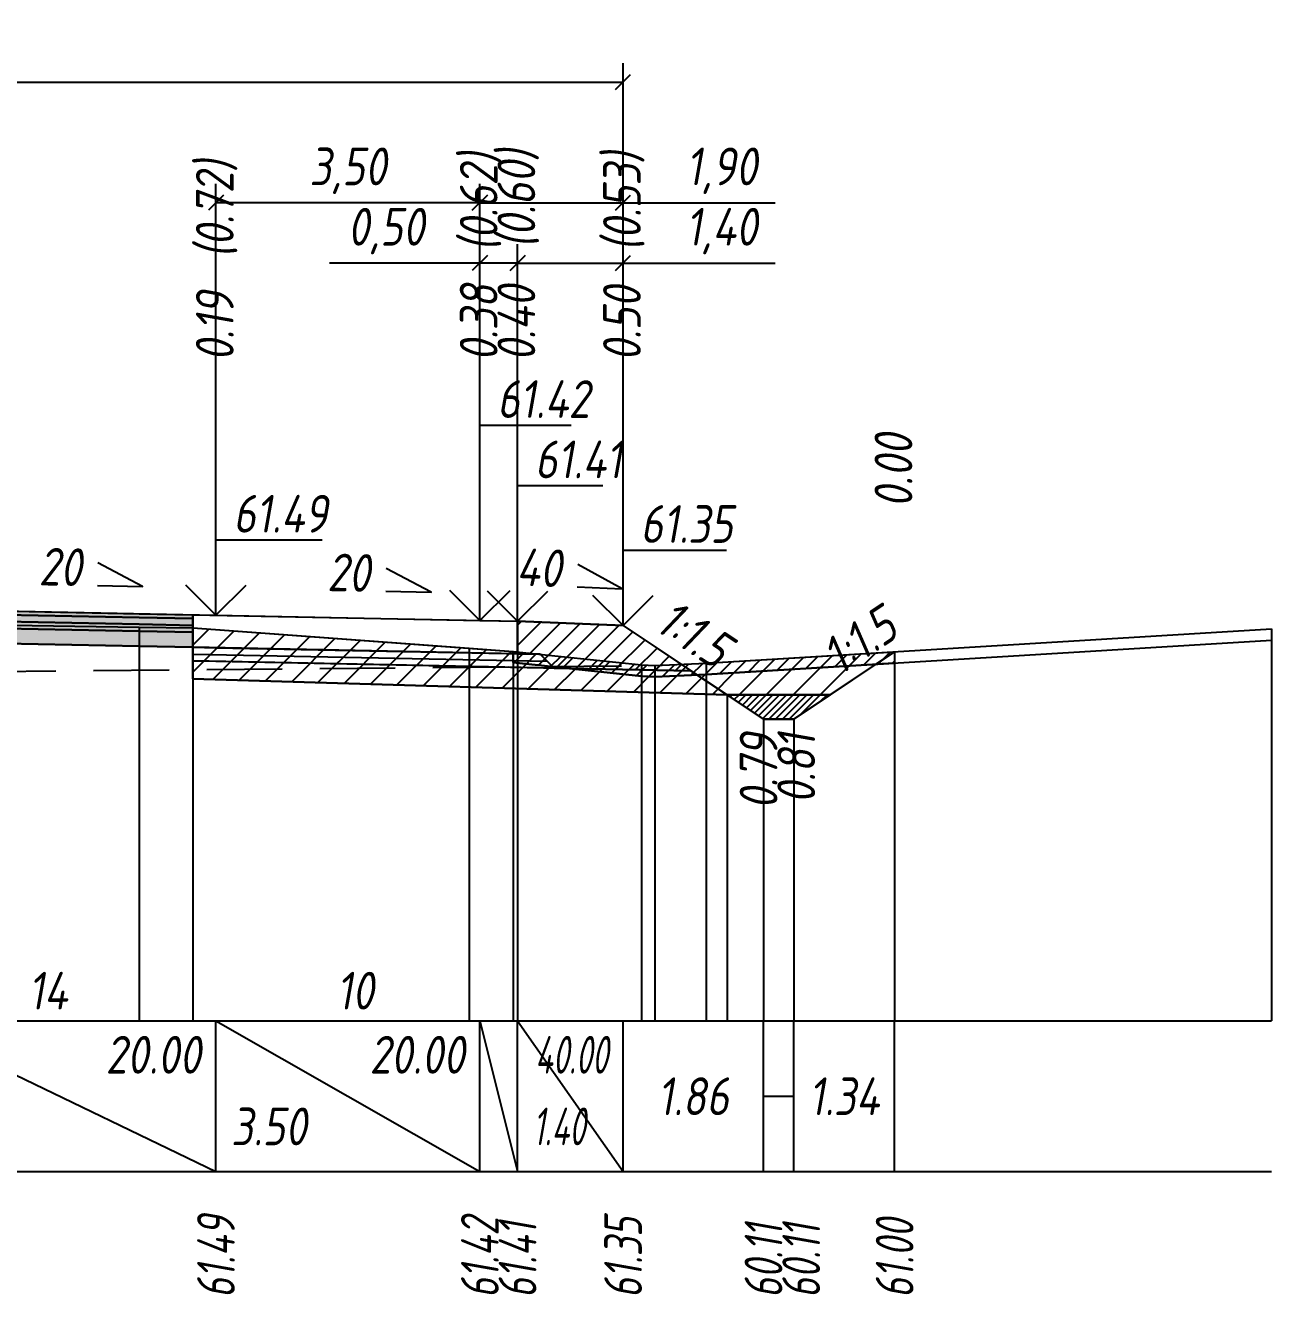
# Model space of a CAD drawing. Extents: x -717 to 1451, y -133302 to 233.
# Drawn here: x 166.2 to 248.9, y -51247.2 to -51163 of the extents above; entities that cross this region are included whole.
import ezdxf
from ezdxf.enums import TextEntityAlignment as Align

# ---------------------------------------------------------------- set-up
doc = ezdxf.new("R2010")
doc.units = 0
doc.linetypes.add('штриховая', pattern=[0.75, 0.5, -0.25])
for name, color, linetype in [('Интерполированный поперечник', 2, 'Continuous'), ('Код_514', 1, 'Continuous'), ('Контур_0', 7, 'Continuous'), ('Контур_2521', 7, 'Continuous'), ('Контур_2564', 7, 'Continuous'), ('Контур_2660', 7, 'Continuous'), ('Контур_2665', 7, 'Continuous'), ('Контур_400', 7, 'Continuous'), ('Контур_508', 7, 'Continuous'), ('Контур_512', 7, 'Continuous'), ('Контур_513', 7, 'Continuous'), ('Контур_818', 7, 'Continuous'), ('Красный поперечник', 1, 'Continuous'), ('Объём_2501', 7, 'Continuous'), ('Объём_2564', 7, 'Continuous'), ('Объём_2650', 7, 'Continuous'), ('Объём_2660', 7, 'Continuous'), ('Объём_2661', 7, 'Continuous'), ('Объём_2662', 7, 'Continuous'), ('Объём_2663', 7, 'Continuous'), ('Объём_2664', 7, 'Continuous'), ('Объём_2665', 7, 'Continuous'), ('Объём_2666', 7, 'Continuous'), ('Объём_2667', 7, 'Continuous'), ('Объём_2668', 7, 'Continuous'), ('Объём_2669', 7, 'Continuous'), ('Объём_2675', 7, 'Continuous'), ('Объём_2753', 7, 'Continuous'), ('Откосы', 7, 'Continuous'), ('Отметки покрытия', 7, 'Continuous'), ('Рабочие отметки', 7, 'Continuous'), ('Рабочие отметки доп.', 7, 'Continuous'), ('Слои выравнивания', 7, 'Continuous'), ('Таблица', 7, 'Continuous'), ('Уклоны проезжей части', 7, 'Continuous'), ('Черный поперечник', 3, 'Continuous')]:
    doc.layers.add(name, color=color, linetype=linetype)
for name, color, linetype, true_color in [('Контур_2540', 2, 'Continuous', 0xffff00), ('Контур_2560', 2, 'Continuous', 0xffff00), ('Контур_2561', 7, 'Continuous', 0xff8040), ('Контур_2562', 3, 'Continuous', 0x00ff00), ('Контур_2563', 7, 'Continuous', 0xff8000), ('Контур_2570', 7, 'Continuous', 0x80ff00), ('Контур_2725', 7, 'Continuous', 0x323232), ('Контур_2736', 4, 'Continuous', 0x00ffff), ('Контур_2737', 4, 'Continuous', 0x00ffff), ('Контур_2738', 4, 'Continuous', 0x00ffff), ('Контур_2739', 4, 'Continuous', 0x00ffff), ('Контур_2741', 4, 'Continuous', 0x00ffff), ('Контур_2742', 4, 'Continuous', 0x00ffff), ('Контур_2743', 4, 'Continuous', 0x00ffff), ('Контур_2744', 7, 'Continuous', 0xa4ffff), ('Контур_2745', 7, 'Continuous', 0xa4ffff), ('Контур_2747', 4, 'Continuous', 0x00ffff), ('Контур_2748', 4, 'Continuous', 0x00ffff), ('Контур_2749', 4, 'Continuous', 0x00ffff), ('Контур_2750', 4, 'Continuous', 0x00ffff), ('Контур_2751', 4, 'Continuous', 0x00ffff), ('Контур_2752', 4, 'Continuous', 0x00ffff), ('Контур_2760', 7, 'Continuous', 0x323232), ('Контур_2761', 7, 'Continuous', 0x323232), ('Контур_2762', 7, 'Continuous', 0x323232), ('Контур_2763', 7, 'Continuous', 0x323232), ('Контур_402', 7, 'Continuous', 0xff6464), ('Контур_703', 4, 'Continuous', 0x00ffff), ('Контур_705', 4, 'Continuous', 0x00ffff), ('Контур_707', 4, 'Continuous', 0x00ffff), ('Контур_720', 131, 'Continuous', 0xaaffff), ('Объём_2500', 7, 'Continuous', 0xc0c0c0), ('Объём_2520', 7, 'Continuous', 0x80ffff), ('Объём_2540', 2, 'Continuous', 0xffff00), ('Объём_2560', 2, 'Continuous', 0xffff00), ('Объём_2561', 7, 'Continuous', 0xff8040), ('Объём_2562', 3, 'Continuous', 0x00ff00), ('Объём_2563', 7, 'Continuous', 0xff8000), ('Объём_2570', 7, 'Continuous', 0x80ff00), ('Объём_2600', 7, 'Continuous', 0x808000), ('Объём_2620', 2, 'Continuous', 0xffff00), ('Объём_2746', 2, 'Continuous', 0xffff00)]:
    doc.layers.add(name, color=color, linetype=linetype, true_color=true_color)
doc.styles.get("Standard").update_dxf_attribs({"font": 'txt', "height": 2.5})
doc.styles.add('М', font='romand.shx', dxfattribs={"width": 0.8, "oblique": 10, "height": 2.5})
doc.dimstyles.new('ISO-25', dxfattribs={"dimtxt": 2.5, "dimasz": 2.5, "dimexe": 1.25, "dimexo": 0.625, "dimtad": 1, "dimtxsty": 'Standard', "dimcen": 2.5, "dimadec": 0, "dimazin": 0, "dimtfac": 1, "dimtmove": 0, "dimatfit": 3, "dimfxl": 1, "dimarcsym": 0})

# ---------------------------------------------------------------- blocks, each defined once
blk = doc.blocks.new('_Oblique')
at = {"color": 0, "linetype": 'ByBlock', "lineweight": -2}
blk.add_line((-0.5, -0.5), (0.5, 0.5), dxfattribs=at)
blk = doc.blocks.new('*D1218')
at = {"color": 0, "lineweight": -2, "transparency": 16777216}
for p, q in [((198.872, -51201.951), (198.872, -51177.511)), ((205.872, -51202.231), (205.872, -51177.511)), ((198.872, -51178.761), (205.872, -51178.761)), ((205.872, -51178.761), (215.949, -51178.761))]:
    blk.add_line(p, q, dxfattribs=at)
at = {"layer": 'Defpoints', "color": 0, "transparency": 16777216}
for p in [(205.872, -51178.761), (198.872, -51202.576), (205.872, -51202.856)]:
    blk.add_point(p, dxfattribs=at)
at = {"color": 0, "lineweight": -2, "transparency": 16777216, "rotation": 180}
blk.add_blockref('_Oblique', (198.872, -51178.761), dxfattribs=at)
at = {"color": 0, "lineweight": -2, "transparency": 16777216}
blk.add_blockref('_Oblique', (205.872, -51178.761), dxfattribs=at)
at = {"color": 0, "transparency": 16777216, "insert": (212.409, -51176.648), "char_height": 2.5, "width": 8.75, "attachment_point": 5, "style": 'М'}
blk.add_mtext('1,40', dxfattribs=at)
blk = doc.blocks.new('*D1220')
at = {"color": 0, "lineweight": -2, "transparency": 16777216}
for p, q in [((196.372, -51201.901), (196.372, -51177.511)), ((198.872, -51201.951), (198.872, -51177.511)), ((196.372, -51178.761), (186.396, -51178.761)), ((198.872, -51178.761), (196.372, -51178.761))]:
    blk.add_line(p, q, dxfattribs=at)
at = {"layer": 'Defpoints', "color": 0, "transparency": 16777216}
for p in [(198.872, -51178.761), (196.372, -51202.526), (198.872, -51202.576)]:
    blk.add_point(p, dxfattribs=at)
at = {"color": 0, "lineweight": -2, "transparency": 16777216, "rotation": 180}
blk.add_blockref('_Oblique', (196.372, -51178.761), dxfattribs=at)
at = {"color": 0, "lineweight": -2, "transparency": 16777216}
blk.add_blockref('_Oblique', (198.872, -51178.761), dxfattribs=at)
at = {"color": 0, "transparency": 16777216, "insert": (190.158, -51176.648), "char_height": 2.5, "width": 9.16667, "attachment_point": 5, "style": 'М'}
blk.add_mtext('0,50', dxfattribs=at)
blk = doc.blocks.new('*D1222')
at = {"color": 0, "lineweight": -2, "transparency": 16777216}
for p, q in [((178.872, -51201.551), (178.872, -51173.511)), ((196.372, -51201.901), (196.372, -51173.511)), ((196.372, -51174.761), (178.872, -51174.761))]:
    blk.add_line(p, q, dxfattribs=at)
at = {"layer": 'Defpoints', "color": 0, "transparency": 16777216}
for p in [(178.872, -51174.761), (178.872, -51202.176), (196.372, -51202.526)]:
    blk.add_point(p, dxfattribs=at)
at = {"color": 0, "lineweight": -2, "transparency": 16777216, "rotation": 180}
blk.add_blockref('_Oblique', (178.872, -51174.761), dxfattribs=at)
at = {"color": 0, "lineweight": -2, "transparency": 16777216}
blk.add_blockref('_Oblique', (196.372, -51174.761), dxfattribs=at)
at = {"color": 0, "transparency": 16777216, "insert": (187.622, -51172.648), "char_height": 2.5, "width": 9.58333, "attachment_point": 5, "style": 'М'}
blk.add_mtext('3,50', dxfattribs=at)
blk = doc.blocks.new('*D1223')
at = {"color": 0, "lineweight": -2, "transparency": 16777216}
for p, q in [((196.372, -51201.901), (196.372, -51173.511)), ((205.872, -51202.231), (205.872, -51173.511)), ((196.372, -51174.761), (205.872, -51174.761)), ((205.872, -51174.761), (215.949, -51174.761))]:
    blk.add_line(p, q, dxfattribs=at)
at = {"layer": 'Defpoints', "color": 0, "transparency": 16777216}
for p in [(196.372, -51174.761), (196.372, -51202.526), (205.872, -51202.856)]:
    blk.add_point(p, dxfattribs=at)
at = {"color": 0, "lineweight": -2, "transparency": 16777216, "rotation": 180}
blk.add_blockref('_Oblique', (196.372, -51174.761), dxfattribs=at)
at = {"color": 0, "lineweight": -2, "transparency": 16777216}
blk.add_blockref('_Oblique', (205.872, -51174.761), dxfattribs=at)
at = {"color": 0, "transparency": 16777216, "insert": (212.409, -51172.648), "char_height": 2.5, "width": 8.75, "attachment_point": 5, "style": 'М'}
blk.add_mtext('1,90', dxfattribs=at)
blk = doc.blocks.new('*D1225')
at = {"color": 0, "lineweight": -2, "transparency": 16777216}
for p, q in [((110.372, -51202.231), (110.372, -51165.511)), ((205.872, -51202.231), (205.872, -51165.511)), ((110.372, -51166.761), (205.872, -51166.761))]:
    blk.add_line(p, q, dxfattribs=at)
at = {"layer": 'Defpoints', "color": 0, "transparency": 16777216}
for p in [(205.872, -51166.761), (110.372, -51202.856), (205.872, -51202.856)]:
    blk.add_point(p, dxfattribs=at)
at = {"color": 0, "lineweight": -2, "transparency": 16777216, "rotation": 180}
blk.add_blockref('_Oblique', (110.372, -51166.761), dxfattribs=at)
at = {"color": 0, "lineweight": -2, "transparency": 16777216}
blk.add_blockref('_Oblique', (205.872, -51166.761), dxfattribs=at)
at = {"color": 0, "transparency": 16777216, "insert": (158.122, -51164.648), "char_height": 2.5, "width": 10.41667, "attachment_point": 5, "style": 'М'}
blk.add_mtext('19,10', dxfattribs=at)

msp = doc.modelspace()

# ---------------------------------------------------------------- hatches: boundary and pattern name
at = {"layer": 'Объём_2563'}
h = msp.add_hatch(dxfattribs=at)
h.set_pattern_fill('ANSI31', color=256, scale=0.3)
h.paths.add_polyline_path([(201.29, -51205.612), (200.372, -51204.693), (198.872, -51204.663), (198.872, -51202.513), (205.872, -51202.793), (210.372, -51205.793)])
at = {"layer": 'Объём_2570'}
h = msp.add_hatch(dxfattribs=at)
h.set_pattern_fill('ANSI31', color=256, scale=0.2)
h.paths.add_polyline_path([(223.878, -51205.286), (211.384, -51206.046), (207.98, -51206.197), (207.087, -51206.146), (198.574, -51205.255), (198.574, -51204.505), (207.087, -51205.396), (207.98, -51205.447), (211.384, -51205.296), (223.878, -51204.536)])
at = {"layer": 'Объём_2600'}
h = msp.add_hatch(dxfattribs=at)
h.set_pattern_fill('ANSI31', color=6, scale=0.4)
h.paths.add_polyline_path([(219.6, -51207.388), (212.763, -51207.388), (177.341, -51206.325), (177.341, -51202.944), (198.574, -51204.505), (198.574, -51205.255), (207.087, -51206.146), (207.98, -51206.197), (211.384, -51206.046), (222.64, -51205.361)])
h = msp.add_hatch(dxfattribs=at)
h.set_pattern_fill('HONEY', color=5, scale=0.3)
h.paths.add_polyline_path([(222.64, -51205.361), (223.878, -51204.536), (223.878, -51205.286)])
at = {"layer": 'Объём_2620'}
h = msp.add_hatch(dxfattribs=at)
h.set_pattern_fill('ANSI31', color=2, scale=0.1)
h.paths.add_polyline_path([(212.763, -51207.388), (219.6, -51207.388), (217.182, -51209), (215.182, -51209)])
at = {"layer": 'Слои выравнивания'}
for color, points in [(2, [(158.122, -51201.698), (173.769, -51202.011), (177.341, -51202.083), (177.341, -51202.333), (173.769, -51202.261), (158.122, -51201.948)]), (3, [(158.122, -51201.948), (173.769, -51202.261), (177.341, -51202.333), (177.341, -51202.783), (173.769, -51202.711), (158.122, -51202.398)]), (4, [(158.122, -51202.398), (173.769, -51202.711), (177.341, -51202.783), (177.341, -51203.233), (173.769, -51203.161), (158.122, -51202.848)]), (5, [(158.122, -51202.848), (173.769, -51203.161), (177.341, -51203.233), (177.341, -51204.233), (173.769, -51204.161), (158.122, -51203.848)])]:
    msp.add_hatch(color=color, dxfattribs=at).paths.add_polyline_path(points)

# ---------------------------------------------------------------- linework, layer by layer
at = {"layer": 'Интерполированный поперечник', "linetype": 'штриховая', "ltscale": 10, "flags": 128}
msp.add_lwpolyline([(88.263, -51206.525), (207.98, -51205.447)], dxfattribs=at)
at = {"layer": 'Код_514'}
for p, q in [((158.122, -51229), (178.872, -51239)), ((178.872, -51239), (178.872, -51229)), ((178.872, -51229), (196.372, -51239)), ((196.372, -51239), (196.372, -51229)), ((196.372, -51229), (198.872, -51239)), ((198.872, -51239), (198.872, -51229)), ((198.872, -51229), (205.872, -51239)), ((205.872, -51239), (205.872, -51229)), ((215.182, -51239), (215.182, -51229)), ((217.182, -51239), (217.182, -51229)), ((223.878, -51239), (223.878, -51229)), ((215.182, -51234), (217.182, -51234))]:
    msp.add_line(p, q, dxfattribs=at)
at = {"layer": 'Контур_0', "flags": 128}
for points in [[(177.341, -51202.083), (198.872, -51202.513), (198.872, -51204.663), (177.341, -51204.233), (177.341, -51202.083), (177.341, -51202.083)], [(205.872, -51202.793), (209.735, -51205.369), (209.735, -51205.369), (209.735, -51205.369), (209.735, -51205.369), (209.735, -51205.369), (209.735, -51205.369), (209.735, -51205.369), (209.735, -51205.369), (209.735, -51205.369), (209.735, -51205.369), (209.735, -51205.369), (209.735, -51205.369), (209.735, -51205.369), (209.735, -51205.369), (215.182, -51209)], [(205.872, -51202.793), (209.735, -51205.369), (209.735, -51205.369), (209.735, -51205.369), (209.735, -51205.369), (209.735, -51205.369), (209.735, -51205.369), (209.735, -51205.369), (209.735, -51205.369), (209.735, -51205.369), (209.735, -51205.369), (209.735, -51205.369), (209.735, -51205.369), (209.735, -51205.369), (209.735, -51205.369), (215.182, -51209), (217.182, -51209), (223.878, -51204.536), (223.878, -51204.536), (223.878, -51204.536), (223.878, -51204.536), (223.878, -51204.536), (223.878, -51204.536), (223.878, -51204.536), (223.878, -51204.536), (223.878, -51204.536), (223.878, -51204.536), (223.878, -51204.536), (223.878, -51204.536), (223.878, -51204.536)], [(178.872, -51204.263), (200.372, -51204.693), (201.29, -51205.612), (177.341, -51205.133), (177.341, -51204.233), (178.872, -51204.263), (178.872, -51204.263)], [(198.872, -51204.663), (200.372, -51204.693), (201.29, -51205.612), (210.372, -51205.793)]]:
    msp.add_lwpolyline(points, dxfattribs=at)
at = {"layer": 'Контур_2521', "color": 250, "flags": 128}
msp.add_lwpolyline([(177.341, -51204.683), (200.831, -51205.152)], dxfattribs=at)
at = {"layer": 'Контур_2540', "flags": 128}
msp.add_lwpolyline([(178.872, -51205.163), (210.372, -51205.793), (212.763, -51207.388), (177.341, -51206.325), (177.341, -51205.133), (178.872, -51205.163), (178.872, -51205.163)], dxfattribs=at)
at = {"layer": 'Контур_2560', "flags": 128}
msp.add_lwpolyline([(198.872, -51202.513), (205.872, -51202.793), (205.872, -51202.793), (205.872, -51202.793)], dxfattribs=at)
at = {"layer": 'Контур_2561', "flags": 128}
msp.add_lwpolyline([(198.872, -51202.513), (198.872, -51202.513), (205.872, -51202.793), (205.872, -51202.793), (198.872, -51202.513)], dxfattribs=at)
at = {"layer": 'Контур_2562', "flags": 128}
msp.add_lwpolyline([(205.872, -51202.793), (205.872, -51202.793), (205.872, -51202.793), (205.872, -51202.793), (205.872, -51202.793)], dxfattribs=at)
at = {"layer": 'Контур_2563', "flags": 128}
msp.add_lwpolyline([(201.29, -51205.612), (200.372, -51204.693), (198.872, -51204.663), (198.872, -51202.513), (205.872, -51202.793), (210.372, -51205.793), (201.29, -51205.612), (201.29, -51205.612)], dxfattribs=at)
at = {"layer": 'Контур_2564', "flags": 128}
msp.add_lwpolyline([(198.872, -51202.513), (205.872, -51202.793)], dxfattribs=at)
at = {"layer": 'Контур_2570', "flags": 128}
msp.add_lwpolyline([(80, -51207.61), (86.598, -51207.339), (88.263, -51207.275), (88.263, -51207.275), (101.759, -51205.589), (107.081, -51204.869), (107.081, -51204.119), (111.209, -51203.977), (132.149, -51203.181), (135.669, -51203.104), (154.62, -51202.611), (158.122, -51202.663), (173.769, -51202.897), (177.341, -51202.944), (195.655, -51204.289), (198.574, -51204.505), (198.574, -51205.255), (207.087, -51206.146), (207.98, -51206.197), (207.98, -51206.197), (211.384, -51206.046), (248.878, -51203.766)], dxfattribs=at)
at = {"layer": 'Контур_2660', "flags": 128}
msp.add_lwpolyline([(177.341, -51206.325), (212.763, -51207.388)], dxfattribs=at)
at = {"layer": 'Контур_2665', "flags": 128}
msp.add_lwpolyline([(205.872, -51202.793), (205.872, -51202.793)], dxfattribs=at)
at = {"layer": 'Контур_2725', "flags": 128}
msp.add_lwpolyline([(132.149, -51204.368), (135.669, -51204.297), (137.372, -51204.263), (154.62, -51203.918), (158.122, -51203.848), (173.769, -51204.161), (177.341, -51204.233)], dxfattribs=at)
at = {"layer": 'Контур_2736', "flags": 128}
for points in [[(205.872, -51202.793), (209.735, -51205.369)], [(209.735, -51205.369), (215.182, -51209)]]:
    msp.add_lwpolyline(points, dxfattribs=at)
at = {"layer": 'Контур_2737', "flags": 128}
msp.add_lwpolyline([(209.735, -51205.369), (209.735, -51205.369)], dxfattribs=at)
at = {"layer": 'Контур_2738', "flags": 128}
msp.add_lwpolyline([(209.735, -51205.369), (209.735, -51205.369)], dxfattribs=at)
at = {"layer": 'Контур_2739', "flags": 128}
msp.add_lwpolyline([(209.735, -51205.369), (209.735, -51205.369)], dxfattribs=at)
at = {"layer": 'Контур_2741', "flags": 128}
msp.add_lwpolyline([(223.878, -51204.536), (223.878, -51204.536)], dxfattribs=at)
at = {"layer": 'Контур_2742', "flags": 128}
msp.add_lwpolyline([(223.878, -51204.536), (223.878, -51204.536)], dxfattribs=at)
at = {"layer": 'Контур_2743', "flags": 128}
msp.add_lwpolyline([(223.878, -51204.536), (223.878, -51204.536)], dxfattribs=at)
at = {"layer": 'Контур_2744', "flags": 128}
msp.add_lwpolyline([(223.878, -51204.536), (223.878, -51204.536)], dxfattribs=at)
msp.add_lwpolyline([(223.878, -51204.536), (223.878, -51204.536)], dxfattribs=at)
msp.add_lwpolyline([(223.878, -51204.536), (223.878, -51204.536)], dxfattribs=at)
msp.add_lwpolyline([(223.878, -51204.536), (223.878, -51204.536)], dxfattribs=at)
msp.add_lwpolyline([(223.878, -51204.536), (223.878, -51204.536)], dxfattribs=at)
msp.add_lwpolyline([(223.878, -51204.536), (223.878, -51204.536)], dxfattribs=at)
at = {"layer": 'Контур_2745', "flags": 128}
msp.add_lwpolyline([(209.735, -51205.369), (209.735, -51205.369)], dxfattribs=at)
msp.add_lwpolyline([(209.735, -51205.369), (209.735, -51205.369)], dxfattribs=at)
msp.add_lwpolyline([(209.735, -51205.369), (209.735, -51205.369)], dxfattribs=at)
msp.add_lwpolyline([(209.735, -51205.369), (209.735, -51205.369)], dxfattribs=at)
msp.add_lwpolyline([(209.735, -51205.369), (209.735, -51205.369)], dxfattribs=at)
msp.add_lwpolyline([(209.735, -51205.369), (209.735, -51205.369)], dxfattribs=at)
at = {"layer": 'Контур_2747', "flags": 128}
msp.add_lwpolyline([(209.735, -51205.369), (209.735, -51205.369)], dxfattribs=at)
at = {"layer": 'Контур_2748', "flags": 128}
msp.add_lwpolyline([(209.735, -51205.369), (209.735, -51205.369)], dxfattribs=at)
at = {"layer": 'Контур_2749', "flags": 128}
msp.add_lwpolyline([(209.735, -51205.369), (209.735, -51205.369)], dxfattribs=at)
at = {"layer": 'Контур_2750', "flags": 128}
msp.add_lwpolyline([(223.878, -51204.536), (223.878, -51204.536)], dxfattribs=at)
at = {"layer": 'Контур_2751', "flags": 128}
msp.add_lwpolyline([(223.878, -51204.536), (223.878, -51204.536)], dxfattribs=at)
at = {"layer": 'Контур_2752', "flags": 128}
msp.add_lwpolyline([(223.878, -51204.536), (223.878, -51204.536)], dxfattribs=at)
at = {"layer": 'Контур_2760', "flags": 128}
msp.add_lwpolyline([(132.149, -51202.218), (135.669, -51202.147), (137.372, -51202.113), (154.62, -51201.768), (158.122, -51201.698), (173.769, -51202.011), (177.341, -51202.083)], dxfattribs=at)
at = {"layer": 'Контур_2761', "flags": 128}
msp.add_lwpolyline([(132.149, -51202.468), (135.669, -51202.397), (137.372, -51202.363), (154.62, -51202.018), (158.122, -51201.948), (173.769, -51202.261), (177.341, -51202.333)], dxfattribs=at)
at = {"layer": 'Контур_2762', "flags": 128}
msp.add_lwpolyline([(132.149, -51202.918), (135.669, -51202.847), (137.372, -51202.813), (154.62, -51202.468), (158.122, -51202.398), (173.769, -51202.711), (177.341, -51202.783)], dxfattribs=at)
at = {"layer": 'Контур_2763', "flags": 128}
msp.add_lwpolyline([(132.149, -51203.368), (135.669, -51203.297), (137.372, -51203.263), (154.62, -51202.918), (158.122, -51202.848), (173.769, -51203.161), (177.341, -51203.233)], dxfattribs=at)
at = {"layer": 'Контур_400', "flags": 128}
msp.add_lwpolyline([(158.122, -51201.698), (178.872, -51202.113), (196.372, -51202.463), (196.372, -51202.463), (196.372, -51202.463), (196.372, -51202.463), (196.372, -51202.463), (196.372, -51202.463), (198.872, -51202.513)], dxfattribs=at)
at = {"layer": 'Контур_402', "flags": 128}
msp.add_lwpolyline([(105, -51207.342), (132.149, -51206.527), (132.149, -51204.368), (158.122, -51203.848), (177.341, -51204.233), (177.341, -51206.325), (212.763, -51207.388)], dxfattribs=at)
at = {"layer": 'Контур_508', "flags": 128}
msp.add_lwpolyline([(105, -51207.342), (132.149, -51206.527), (132.149, -51204.368), (158.122, -51203.848), (177.341, -51204.233), (177.341, -51206.325), (212.763, -51207.388), (215.182, -51209), (217.182, -51209), (223.878, -51204.536)], dxfattribs=at)
at = {"layer": 'Контур_512', "flags": 128}
msp.add_lwpolyline([(177.341, -51206.325), (212.763, -51207.388), (215.182, -51209), (217.182, -51209), (223.878, -51204.536)], dxfattribs=at)
at = {"layer": 'Контур_513', "flags": 128}
msp.add_lwpolyline([(105, -51207.342), (132.149, -51206.527), (132.149, -51204.368), (158.122, -51203.848), (177.341, -51204.233), (177.341, -51206.325), (212.763, -51207.388), (215.182, -51209), (217.182, -51209), (223.878, -51204.536)], dxfattribs=at)
at = {"layer": 'Контур_703', "flags": 128}
msp.add_lwpolyline([(205.872, -51202.793), (209.735, -51205.369)], dxfattribs=at)
at = {"layer": 'Контур_705', "flags": 128}
msp.add_lwpolyline([(209.735, -51205.369), (209.735, -51205.369)], dxfattribs=at)
at = {"layer": 'Контур_707', "flags": 128}
msp.add_lwpolyline([(217.182, -51209), (223.878, -51204.536)], dxfattribs=at)
at = {"layer": 'Контур_720', "flags": 128}
msp.add_lwpolyline([(215.182, -51209), (217.182, -51209)], dxfattribs=at)
at = {"layer": 'Контур_818', "flags": 128}
msp.add_lwpolyline([(105, -51205.151), (107.081, -51204.869), (107.081, -51204.119), (111.209, -51203.977), (132.149, -51203.181), (135.669, -51203.104), (154.62, -51202.611), (158.122, -51202.663), (173.769, -51202.897), (177.341, -51202.944), (195.655, -51204.289), (198.574, -51204.505), (198.574, -51205.255), (207.087, -51206.146), (207.98, -51206.197), (207.98, -51206.197), (211.384, -51206.046), (223.878, -51205.286)], dxfattribs=at)
at = {"layer": 'Красный поперечник'}
for p, q in [((158.122, -51201.698), (178.872, -51202.113)), ((178.872, -51202.113), (196.372, -51202.463)), ((196.372, -51202.463), (198.872, -51202.513)), ((198.872, -51202.513), (205.872, -51202.793)), ((205.872, -51202.793), (215.182, -51209)), ((217.182, -51209), (223.878, -51204.536)), ((223.878, -51204.536), (223.878, -51229)), ((177.341, -51206.325), (177.341, -51229)), ((212.763, -51207.388), (212.763, -51229)), ((215.182, -51209), (215.182, -51229)), ((215.182, -51209), (217.182, -51209)), ((217.182, -51209), (217.182, -51229))]:
    msp.add_line(p, q, dxfattribs=at)
at = {"layer": 'Объём_2500', "flags": 128}
msp.add_lwpolyline([(177.341, -51202.083), (198.872, -51202.513), (198.872, -51204.663), (177.341, -51204.233), (177.341, -51202.083), (177.341, -51202.083)], dxfattribs=at)
at = {"layer": 'Объём_2501', "flags": 128}
msp.add_lwpolyline([(158.122, -51201.698), (178.872, -51202.113), (196.372, -51202.463), (196.372, -51202.463), (196.372, -51202.463), (196.372, -51202.463), (196.372, -51202.463), (196.372, -51202.463), (198.872, -51202.513)], dxfattribs=at)
at = {"layer": 'Объём_2520', "color": 250, "flags": 128}
msp.add_lwpolyline([(178.872, -51204.263), (200.372, -51204.693), (201.29, -51205.612), (177.341, -51205.133), (177.341, -51204.233), (178.872, -51204.263), (178.872, -51204.263)], dxfattribs=at)
at = {"layer": 'Объём_2540', "flags": 128}
msp.add_lwpolyline([(178.872, -51205.163), (210.372, -51205.793), (212.763, -51207.388), (177.341, -51206.325), (177.341, -51205.133), (178.872, -51205.163), (178.872, -51205.163)], dxfattribs=at)
at = {"layer": 'Объём_2560', "flags": 128}
msp.add_lwpolyline([(198.872, -51202.513), (205.872, -51202.793), (205.872, -51202.793), (205.872, -51202.793)], dxfattribs=at)
at = {"layer": 'Объём_2561', "flags": 128}
msp.add_lwpolyline([(198.872, -51202.513), (198.872, -51202.513), (205.872, -51202.793), (205.872, -51202.793), (198.872, -51202.513)], dxfattribs=at)
at = {"layer": 'Объём_2562', "flags": 128}
msp.add_lwpolyline([(205.872, -51202.793), (205.872, -51202.793), (205.872, -51202.793), (205.872, -51202.793), (205.872, -51202.793)], dxfattribs=at)
at = {"layer": 'Объём_2563', "color": 250, "flags": 128}
msp.add_lwpolyline([(201.29, -51205.612), (200.372, -51204.693), (198.872, -51204.663), (198.872, -51202.513), (205.872, -51202.793), (210.372, -51205.793), (201.29, -51205.612), (201.29, -51205.612)], dxfattribs=at)
at = {"layer": 'Объём_2564', "flags": 128}
msp.add_lwpolyline([(198.872, -51202.513), (205.872, -51202.793)], dxfattribs=at)
at = {"layer": 'Объём_2570', "flags": 128}
msp.add_lwpolyline([(223.878, -51205.286), (211.384, -51206.046), (207.98, -51206.197), (207.087, -51206.146), (198.574, -51205.255), (198.574, -51204.505), (207.087, -51205.396), (207.98, -51205.447), (211.384, -51205.296), (223.878, -51204.536), (223.878, -51205.286), (223.878, -51205.286)], dxfattribs=at)
at = {"layer": 'Объём_2600', "color": 5, "flags": 128}
msp.add_lwpolyline([(222.64, -51205.361), (223.878, -51204.536), (223.878, -51205.286), (222.64, -51205.361), (222.64, -51205.361)], dxfattribs=at)
at = {"layer": 'Объём_2620', "flags": 128}
msp.add_lwpolyline([(212.763, -51207.388), (219.6, -51207.388), (217.182, -51209), (215.182, -51209), (212.763, -51207.388), (212.763, -51207.388)], dxfattribs=at)
at = {"layer": 'Объём_2650', "color": 6, "flags": 128}
msp.add_lwpolyline([(219.6, -51207.388), (212.763, -51207.388), (177.341, -51206.325), (177.341, -51202.944), (198.574, -51204.505), (198.574, -51205.255), (207.087, -51206.146), (207.98, -51206.197), (211.384, -51206.046), (222.64, -51205.361), (219.6, -51207.388), (219.6, -51207.388)], dxfattribs=at)
at = {"layer": 'Объём_2660', "flags": 128}
msp.add_lwpolyline([(177.341, -51206.325), (212.763, -51207.388)], dxfattribs=at)
at = {"layer": 'Объём_2661', "flags": 128}
msp.add_lwpolyline([(205.872, -51202.793), (209.735, -51205.369), (212.763, -51207.388)], dxfattribs=at)
at = {"layer": 'Объём_2662', "flags": 128}
msp.add_lwpolyline([(219.6, -51207.388), (223.878, -51204.536)], dxfattribs=at)
at = {"layer": 'Объём_2663', "flags": 128}
for points in [[(212.763, -51207.388), (215.182, -51209)], [(217.182, -51209), (219.6, -51207.388)]]:
    msp.add_lwpolyline(points, dxfattribs=at)
at = {"layer": 'Объём_2664', "flags": 128}
msp.add_lwpolyline([(215.182, -51209), (217.182, -51209)], dxfattribs=at)
at = {"layer": 'Объём_2665', "flags": 128}
msp.add_lwpolyline([(205.872, -51202.793), (205.872, -51202.793)], dxfattribs=at)
at = {"layer": 'Объём_2666', "flags": 128}
for points in [[(205.872, -51202.793), (209.735, -51205.369)], [(209.735, -51205.369), (212.763, -51207.388)]]:
    msp.add_lwpolyline(points, dxfattribs=at)
at = {"layer": 'Объём_2667', "flags": 128}
for points in [[(223.878, -51204.536), (223.878, -51204.536)], [(209.735, -51205.369), (209.735, -51205.369)]]:
    msp.add_lwpolyline(points, dxfattribs=at)
at = {"layer": 'Объём_2668', "flags": 128}
for points in [[(223.878, -51204.536), (223.878, -51204.536)], [(209.735, -51205.369), (209.735, -51205.369)]]:
    msp.add_lwpolyline(points, dxfattribs=at)
at = {"layer": 'Объём_2669', "flags": 128}
for points in [[(223.878, -51204.536), (223.878, -51204.536)], [(209.735, -51205.369), (209.735, -51205.369)]]:
    msp.add_lwpolyline(points, dxfattribs=at)
at = {"layer": 'Объём_2675', "flags": 128}
for points in [[(223.878, -51204.536), (223.878, -51204.536)], [(223.878, -51204.536), (223.878, -51204.536)], [(223.878, -51204.536), (223.878, -51204.536)], [(223.878, -51204.536), (223.878, -51204.536)], [(223.878, -51204.536), (223.878, -51204.536)], [(223.878, -51204.536), (223.878, -51204.536)], [(209.735, -51205.369), (209.735, -51205.369)], [(209.735, -51205.369), (209.735, -51205.369)], [(209.735, -51205.369), (209.735, -51205.369)], [(209.735, -51205.369), (209.735, -51205.369)], [(209.735, -51205.369), (209.735, -51205.369)], [(209.735, -51205.369), (209.735, -51205.369)]]:
    msp.add_lwpolyline(points, dxfattribs=at)
at = {"layer": 'Объём_2746', "flags": 128}
msp.add_lwpolyline([(198.574, -51205.255), (207.087, -51206.146), (207.98, -51206.197), (210.79, -51206.072), (212.763, -51207.388), (177.341, -51206.325), (177.341, -51202.944), (198.574, -51204.505), (198.574, -51205.255), (198.574, -51205.255)], dxfattribs=at)
at = {"layer": 'Объём_2753', "flags": 128}
msp.add_lwpolyline([(177.341, -51202.083), (177.341, -51202.083)], dxfattribs=at)
at = {"layer": 'Откосы', "color": 1, "flags": 128}
for points in [[(171.01, -51200.139), (174.009, -51200.199), (171.04, -51198.639)], [(190.135, -51200.522), (193.134, -51200.582), (190.165, -51199.022)], [(202.818, -51200.239), (205.815, -51200.359), (202.878, -51198.74)]]:
    msp.add_lwpolyline(points, dxfattribs=at)
at = {"layer": 'Отметки покрытия', "color": 1}
for p, q in [((196.372, -51202.463), (196.372, -51189.513)), ((196.372, -51189.513), (202.422, -51189.513)), ((198.872, -51202.513), (198.872, -51193.513)), ((198.872, -51193.513), (204.522, -51193.513)), ((178.872, -51202.113), (178.872, -51197.113)), ((178.872, -51197.113), (185.922, -51197.113)), ((205.872, -51202.793), (205.872, -51197.793)), ((205.872, -51197.793), (212.722, -51197.793)), ((178.872, -51202.113), (176.872, -51200.113)), ((178.872, -51202.113), (180.872, -51200.113)), ((196.372, -51202.463), (194.372, -51200.463)), ((196.372, -51202.463), (198.372, -51200.463)), ((198.872, -51202.513), (196.872, -51200.513)), ((198.872, -51202.513), (200.872, -51200.513)), ((205.872, -51202.793), (203.872, -51200.793)), ((205.872, -51202.793), (207.872, -51200.793))]:
    msp.add_line(p, q, dxfattribs=at)
at = {"layer": 'Слои выравнивания'}
for p, q in [((177.341, -51202.083), (177.341, -51229)), ((198.872, -51202.513), (198.872, -51229))]:
    msp.add_line(p, q, dxfattribs=at)
at = {"layer": 'Слои выравнивания', "color": 2, "flags": 128}
msp.add_lwpolyline([(158.122, -51201.698), (173.769, -51202.011), (177.341, -51202.083), (177.341, -51202.333), (173.769, -51202.261), (158.122, -51201.948)], close=True, dxfattribs=at)
at = {"layer": 'Слои выравнивания', "color": 3, "flags": 128}
msp.add_lwpolyline([(158.122, -51201.948), (173.769, -51202.261), (177.341, -51202.333), (177.341, -51202.783), (173.769, -51202.711), (158.122, -51202.398)], close=True, dxfattribs=at)
at = {"layer": 'Слои выравнивания', "color": 4, "flags": 128}
msp.add_lwpolyline([(158.122, -51202.398), (173.769, -51202.711), (177.341, -51202.783), (177.341, -51203.233), (173.769, -51203.161), (158.122, -51202.848)], close=True, dxfattribs=at)
at = {"layer": 'Слои выравнивания', "color": 5, "flags": 128}
msp.add_lwpolyline([(158.122, -51202.848), (173.769, -51203.161), (177.341, -51203.233), (177.341, -51204.233), (173.769, -51204.161), (158.122, -51203.848)], close=True, dxfattribs=at)
at = {"layer": 'Таблица'}
for p, q in [((80, -51229), (248.878, -51229)), ((80, -51239), (248.878, -51239))]:
    msp.add_line(p, q, dxfattribs=at)
at = {"layer": 'Черный поперечник', "color": 7}
for p, q in [((173.769, -51202.897), (173.769, -51229)), ((177.341, -51202.944), (177.341, -51229)), ((248.878, -51203.016), (248.878, -51229)), ((195.655, -51204.289), (195.655, -51229)), ((198.574, -51204.505), (198.574, -51229)), ((207.087, -51205.396), (207.087, -51229)), ((207.98, -51205.447), (207.98, -51229)), ((211.384, -51205.296), (211.384, -51229))]:
    msp.add_line(p, q, dxfattribs=at)
at = {"layer": 'Черный поперечник', "flags": 128}
msp.add_lwpolyline([(80, -51206.86), (86.598, -51206.589), (88.263, -51206.525), (101.759, -51204.839), (107.081, -51204.119), (111.209, -51203.977), (132.149, -51203.181), (135.669, -51203.104), (154.62, -51202.611), (158.122, -51202.663), (173.769, -51202.897), (177.341, -51202.944), (195.655, -51204.289), (198.574, -51204.505), (207.087, -51205.396), (207.98, -51205.447), (211.384, -51205.296), (248.878, -51203.016)], dxfattribs=at)

# ---------------------------------------------------------------- texts
at = {"layer": 'Код_514', "style": 'М', "oblique": 10}
for s, width, p in [('20.00', 0.8, (177.872, -51230)), ('20.00', 0.8, (195.372, -51230)), ('40.00', 0.6, (204.872, -51230))]:
    msp.add_text(s, height=2.5, dxfattribs=dict(at, width=width)).set_placement(p, align=Align.TOP_RIGHT)
at = {"layer": 'Код_514', "style": 'М', "oblique": 10, "width": 0.8}
for s, p in [('1.86', (210.527, -51234)), ('1.34', (220.53, -51234))]:
    msp.add_text(s, height=2.5, dxfattribs=at).set_placement(p, align=Align.MIDDLE_CENTER)
at = {"layer": 'Код_514', "style": 'М', "oblique": 10}
for s, width, p in [('3.50', 0.8, (179.872, -51238)), ('1.40', 0.6, (199.872, -51238))]:
    msp.add_text(s, height=2.5, dxfattribs=dict(at, width=width)).set_placement(p, align=Align.BOTTOM_LEFT)
at = {"layer": 'Код_514', "style": 'М', "oblique": 10, "width": 0.7}
for s, p in [('61.49', (178.872, -51247.382)), ('61.42', (196.372, -51247.382)), ('61.35', (205.872, -51247.382)), ('61.00', (223.878, -51247.382)), ('61.41', (198.872, -51247.382)), ('60.11', (215.182, -51247.382)), ('60.11', (217.682, -51247.382))]:
    msp.add_text(s, height=2.5, rotation=90, dxfattribs=at).set_placement(p, align=Align.MIDDLE_LEFT)
at = {"layer": 'Отметки покрытия', "color": 1, "style": 'М', "oblique": 10, "width": 0.8}
for s, p in [('61.42', (197.513, -51189.782)), ('61.41', (200.013, -51193.782)), ('61.49', (180.013, -51197.382)), ('61.35', (207.013, -51198.062))]:
    msp.add_text(s, height=2.5, dxfattribs=at).set_placement(p, align=Align.BOTTOM_LEFT)
at = {"layer": 'Рабочие отметки', "color": 1, "style": 'М', "oblique": 10, "width": 0.8}
for s, p in [('0.19', (178.794, -51185.263)), ('0.38', (196.294, -51185.263)), ('0.40', (198.794, -51185.263)), ('0.50', (205.794, -51185.263)), ('0.00', (223.8, -51194.967))]:
    msp.add_text(s, height=2.5, rotation=90, dxfattribs=at).set_placement(p, align=Align.MIDDLE_LEFT)
for s, p in [('0.79', (214.854, -51209.931)), ('0.81', (217.354, -51209.931))]:
    msp.add_text(s, height=2.5, rotation=90, dxfattribs=at).set_placement(p, align=Align.MIDDLE_RIGHT)
at = {"layer": 'Рабочие отметки доп.', "color": 1, "style": 'М', "oblique": 10, "width": 0.8}
for s, p in [('(0.62)', (196.294, -51177.963)), ('(0.60)', (198.794, -51177.763)), ('(0.53)', (205.794, -51177.963)), ('(0.72)', (178.794, -51178.413))]:
    msp.add_text(s, height=2.5, rotation=90, dxfattribs=at).set_placement(p, align=Align.MIDDLE_LEFT)
at = {"layer": 'Слои выравнивания', "style": 'М', "oblique": 10, "width": 0.8}
for s, p in [('14', (167.731, -51229)), ('10', (188.106, -51229))]:
    msp.add_text(s, height=2.5, dxfattribs=at).set_placement(p, align=Align.BOTTOM_CENTER)
at = {"layer": 'Уклоны проезжей части', "color": 1, "style": 'М', "oblique": 10, "width": 0.8}
for s, rotation, p in [('20', 358.85423, (168.517, -51200.906)), ('20', 358.85423, (187.642, -51201.288)), ('40', 357.70938, (200.226, -51200.955)), ('1:1.5', 326.30994, (209.496, -51205.018)), ('1:1.5', 33.69007, (222.68, -51205.423))]:
    msp.add_text(s, height=2.5, rotation=rotation, dxfattribs=at).set_placement(p, align=Align.BOTTOM_CENTER)

# ---------------------------------------------------------------- dimensions: what is measured, and where the dimension line sits
at = {"color": 5}
dim = msp.add_linear_dim(base=(205.872, -51166.761), p1=(110.372, -51202.856), p2=(205.872, -51202.856), angle=180, dimstyle='ISO-25', override={"dimasz": 1, "dimlfac": 0.2, "dimzin": 0, "dimtxsty": 'М', "dimblk1": 'Oblique', "dimblk2": 'Oblique', "dimsah": 1}, dxfattribs=at)
dim.commit()
dim.dimension.update_dxf_attribs({"geometry": '*D1225', "text_midpoint": (158.122, -51164.648)})
dim = msp.add_linear_dim(base=(178.872, -51174.761), p1=(196.372, -51202.526), p2=(178.872, -51202.176), dimstyle='ISO-25', override={"dimasz": 1, "dimlfac": 0.2, "dimzin": 0, "dimtxsty": 'М', "dimblk1": 'Oblique', "dimblk2": 'Oblique', "dimsah": 1}, dxfattribs=at)
dim.commit()
dim.dimension.update_dxf_attribs({"geometry": '*D1222', "text_midpoint": (187.622, -51172.648)})
dim = msp.add_linear_dim(base=(196.372, -51174.761), p1=(205.872, -51202.856), p2=(196.372, -51202.526), dimstyle='ISO-25', override={"dimasz": 1, "dimlfac": 0.2, "dimzin": 0, "dimtxsty": 'М', "dimblk1": 'Oblique', "dimblk2": 'Oblique', "dimsah": 1}, dxfattribs=at)
dim.commit()
dim.dimension.update_dxf_attribs({"geometry": '*D1223', "text_midpoint": (212.409, -51174.761), "dimtype": 160})
for base, p1, p2, picture, middle in [((198.872, -51178.761), (196.372, -51202.526), (198.872, -51202.576), '*D1220', (190.158, -51178.761)), ((205.872, -51178.761), (198.872, -51202.576), (205.872, -51202.856), '*D1218', (212.409, -51178.761))]:
    dim = msp.add_linear_dim(base=base, p1=p1, p2=p2, angle=180, dimstyle='ISO-25', override={"dimasz": 1, "dimlfac": 0.2, "dimzin": 0, "dimtxsty": 'М', "dimblk1": 'Oblique', "dimblk2": 'Oblique', "dimsah": 1}, dxfattribs=at)
    dim.commit()
    dim.dimension.update_dxf_attribs({"geometry": picture, "text_midpoint": middle, "dimtype": 160})

doc.saveas('drawing.dxf')
